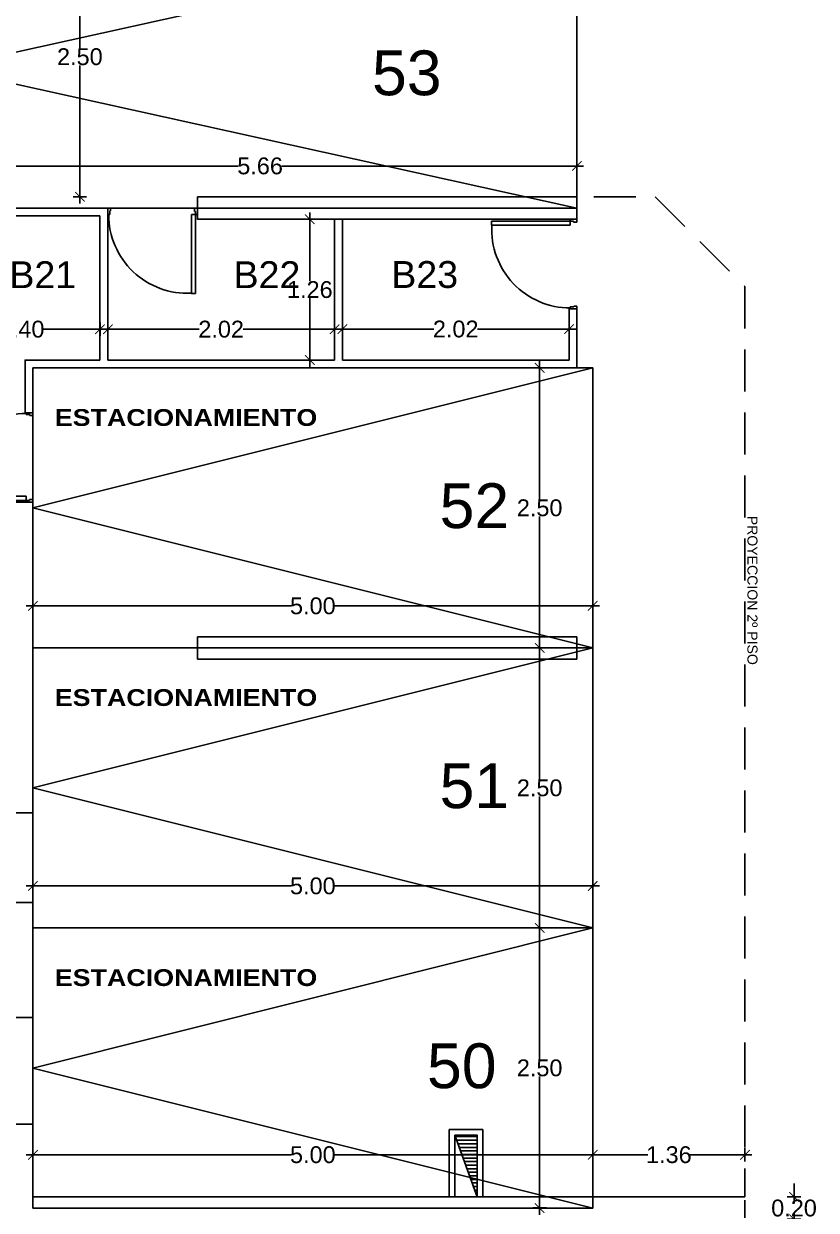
# Model space of a CAD drawing. Header units: millimetres. Extents: x 1217 to 2428, y 234 to 779.
# Drawn here: x 2364.75 to 2371.83, y 360.15 to 370.74 of the extents above; entities that cross this region are included whole.
import ezdxf

# ---------------------------------------------------------------- set-up
doc = ezdxf.new("R2010")
doc.units = ezdxf.units.MM
doc.linetypes.add('HIDDEN2', pattern=[0.1875, 0.125, -0.0625])
doc.layers.get('0').update_dxf_attribs({"lineweight": 5})
for name, color, linetype in [('0.1', 251, 'Continuous'), ('0.3', 6, 'Continuous'), ('A-DOORSYM', 1, 'Continuous'), ('COTAS INTERIORES', 3, 'Continuous'), ('hoja puerta', 2, 'Continuous'), ('Muebles', 8, 'Continuous'), ('MURO', 5, 'Continuous'), ('muros', 7, 'Continuous'), ('Pavimento', 8, 'Continuous'), ('SHAFT', 3, 'Continuous'), ('Texto', 1, 'Continuous'), ('Textos', 2, 'Continuous')]:
    doc.layers.add(name, color=color, linetype=linetype)
doc.styles.add('DIM000', font='')
doc.styles.add('INTERARQ', font='arial.ttf')
doc.styles.get("Standard").update_dxf_attribs({"font": 'arial.ttf'})
doc.styles.get('DIM000').set_extended_font_data('Arial Black')
doc.dimstyles.new('ESCALA_1-50', dxfattribs={"dimtxt": 0.15, "dimasz": 0.06, "dimexe": 0.18, "dimexo": 0.0625, "dimgap": 0, "dimtad": 0, "dimtih": 1, "dimtoh": 1, "dimzin": 0, "dimdsep": 46, "dimtxsty": 'INTERARQ', "dimblk": 'DIMTICK', "dimcen": 0, "dimse1": 1, "dimse2": 1, "dimclrd": 256, "dimclre": 1, "dimclrt": 2, "dimadec": 0, "dimazin": 0, "dimtfac": 4.5, "dimtofl": 0, "dimtmove": 2, "dimatfit": 3, "dimldrblk": 'DIMTICK', "dimfxl": 1, "dimtolj": 1, "dimtzin": 0, "dimarcsym": 0})

# ---------------------------------------------------------------- blocks, each defined once
blk = doc.blocks.new('Simple-A ras - 095 x 202mm_1-19-10_54')
at = {"layer": 'A-DOORSYM'}
blk.add_arc((0.368, 0.035), 0.834, 87.0334, 180, dxfattribs=at)
at = {"layer": 'hoja puerta'}
for p, q in [((0.411, 0.035), (0.411, 0.87)), ((0.456, 0.87), (0.411, 0.87)), ((0.456, 0.035), (0.456, 0.87)), ((-0.455, 0.035), (-0.475, 0.035)), ((-0.455, -0.004), (-0.455, 0.035)), ((0.456, 0.035), (0.411, 0.035)), ((0.455, 0.001), (0.445, 0.001)), ((0.445, 0.001), (0.445, -0.035)), ((0.455, 0.035), (0.455, 0.001)), ((0.475, 0.035), (0.455, 0.035)), ((-0.475, -0.035), (-0.445, -0.035)), ((-0.445, -0.004), (-0.455, -0.004)), ((-0.445, -0.035), (-0.445, -0.004)), ((0.445, -0.035), (0.475, -0.035))]:
    blk.add_line(p, q, dxfattribs=at)
blk = doc.blocks.new('DIMTICK')
at = {"color": 1}
for p, q in [((-1, 0), (1, 0)), ((0, 1), (0, -1))]:
    blk.add_line(p, q, dxfattribs=at)
at = {"color": 3, "const_width": 0.141}
blk.add_lwpolyline([(0.71, 0.71), (-0.71, -0.71)], dxfattribs=at)
blk = doc.blocks.new('*D34')
at = {"layer": 'COTAS INTERIORES', "lineweight": -2, "ltscale": 3, "transparency": 16777216}
for p, q in [((2364.094, 369.468), (2366.669, 369.468)), ((2369.634, 369.468), (2367.058, 369.468))]:
    blk.add_line(p, q, dxfattribs=at)
at = {"layer": 'Defpoints', "color": 0, "ltscale": 3, "transparency": 16777216}
for p in [(2369.694, 369.468), (2364.034, 369.093, 0), (2369.694, 369.093, 0)]:
    blk.add_point(p, dxfattribs=at)
at = {"layer": 'COTAS INTERIORES', "lineweight": -2, "ltscale": 3, "transparency": 16777216, "xscale": 0.06, "yscale": 0.06, "zscale": 0.06, "rotation": 180}
blk.add_blockref('DIMTICK', (2364.034, 369.468), dxfattribs=at)
at = {"layer": 'COTAS INTERIORES', "lineweight": -2, "ltscale": 3, "transparency": 16777216, "xscale": 0.06, "yscale": 0.06, "zscale": 0.06}
blk.add_blockref('DIMTICK', (2369.694, 369.468), dxfattribs=at)
at = {"layer": 'COTAS INTERIORES', "color": 2, "ltscale": 3, "transparency": 16777216, "insert": (2366.864, 369.468), "char_height": 0.15, "attachment_point": 5, "style": 'INTERARQ'}
blk.add_mtext('\\A1;5.66', dxfattribs=at)
blk = doc.blocks.new('*D35')
at = {"layer": 'COTAS INTERIORES', "lineweight": -2, "ltscale": 3, "transparency": 16777216}
for p, q in [((2364.895, 365.541), (2367.14, 365.541)), ((2369.775, 365.541), (2367.529, 365.541))]:
    blk.add_line(p, q, dxfattribs=at)
at = {"layer": 'Defpoints', "color": 0, "ltscale": 3, "transparency": 16777216}
for p in [(2369.835, 365.541), (2364.835, 365.166, 0), (2369.835, 365.166, 0)]:
    blk.add_point(p, dxfattribs=at)
at = {"layer": 'COTAS INTERIORES', "lineweight": -2, "ltscale": 3, "transparency": 16777216, "xscale": 0.06, "yscale": 0.06, "zscale": 0.06, "rotation": 180}
blk.add_blockref('DIMTICK', (2364.835, 365.541), dxfattribs=at)
at = {"layer": 'COTAS INTERIORES', "lineweight": -2, "ltscale": 3, "transparency": 16777216, "xscale": 0.06, "yscale": 0.06, "zscale": 0.06}
blk.add_blockref('DIMTICK', (2369.835, 365.541), dxfattribs=at)
at = {"layer": 'COTAS INTERIORES', "color": 2, "ltscale": 3, "transparency": 16777216, "insert": (2367.335, 365.541), "char_height": 0.15, "attachment_point": 5, "style": 'INTERARQ'}
blk.add_mtext('\\A1;5.00', dxfattribs=at)
blk = doc.blocks.new('*D36')
at = {"layer": 'COTAS INTERIORES', "lineweight": -2, "ltscale": 3, "transparency": 16777216}
for p, q in [((2364.895, 363.041), (2367.14, 363.041)), ((2369.775, 363.041), (2367.529, 363.041))]:
    blk.add_line(p, q, dxfattribs=at)
at = {"layer": 'Defpoints', "color": 0, "ltscale": 3, "transparency": 16777216}
for p in [(2369.835, 363.041), (2364.835, 362.666, 0), (2369.835, 362.666, 0)]:
    blk.add_point(p, dxfattribs=at)
at = {"layer": 'COTAS INTERIORES', "lineweight": -2, "ltscale": 3, "transparency": 16777216, "xscale": 0.06, "yscale": 0.06, "zscale": 0.06, "rotation": 180}
blk.add_blockref('DIMTICK', (2364.835, 363.041), dxfattribs=at)
at = {"layer": 'COTAS INTERIORES', "lineweight": -2, "ltscale": 3, "transparency": 16777216, "xscale": 0.06, "yscale": 0.06, "zscale": 0.06}
blk.add_blockref('DIMTICK', (2369.835, 363.041), dxfattribs=at)
at = {"layer": 'COTAS INTERIORES', "color": 2, "ltscale": 3, "transparency": 16777216, "insert": (2367.335, 363.041), "char_height": 0.15, "attachment_point": 5, "style": 'INTERARQ'}
blk.add_mtext('\\A1;5.00', dxfattribs=at)
blk = doc.blocks.new('*D37')
at = {"layer": 'COTAS INTERIORES', "lineweight": -2, "ltscale": 3, "transparency": 16777216}
for p, q in [((2364.895, 360.641), (2367.14, 360.641)), ((2369.775, 360.641), (2367.529, 360.641))]:
    blk.add_line(p, q, dxfattribs=at)
at = {"layer": 'Defpoints', "color": 0, "ltscale": 3, "transparency": 16777216}
for p in [(2369.835, 360.641), (2364.835, 360.266, 0), (2369.835, 360.266, 0)]:
    blk.add_point(p, dxfattribs=at)
at = {"layer": 'COTAS INTERIORES', "lineweight": -2, "ltscale": 3, "transparency": 16777216, "xscale": 0.06, "yscale": 0.06, "zscale": 0.06, "rotation": 180}
blk.add_blockref('DIMTICK', (2364.835, 360.641), dxfattribs=at)
at = {"layer": 'COTAS INTERIORES', "lineweight": -2, "ltscale": 3, "transparency": 16777216, "xscale": 0.06, "yscale": 0.06, "zscale": 0.06}
blk.add_blockref('DIMTICK', (2369.835, 360.641), dxfattribs=at)
at = {"layer": 'COTAS INTERIORES', "color": 2, "ltscale": 3, "transparency": 16777216, "insert": (2367.335, 360.641), "char_height": 0.15, "attachment_point": 5, "style": 'INTERARQ'}
blk.add_mtext('\\A1;5.00', dxfattribs=at)
blk = doc.blocks.new('*D38')
at = {"layer": 'COTAS INTERIORES', "lineweight": -2, "ltscale": 3, "transparency": 16777216}
for p, q in [((2365.254, 371.633), (2365.254, 370.519)), ((2365.254, 369.253), (2365.254, 370.366))]:
    blk.add_line(p, q, dxfattribs=at)
at = {"layer": 'Defpoints', "color": 0, "ltscale": 3, "transparency": 16777216}
for p in [(2365.254, 371.693, 0), (2365.254, 369.193, 0), (2365.254, 369.193)]:
    blk.add_point(p, dxfattribs=at)
at = {"layer": 'COTAS INTERIORES', "lineweight": -2, "ltscale": 3, "transparency": 16777216, "xscale": 0.06, "yscale": 0.06, "zscale": 0.06}
for p, rotation in [((2365.254, 371.693), 90), ((2365.254, 369.193), 270)]:
    blk.add_blockref('DIMTICK', p, dxfattribs=dict(at, rotation=rotation))
at = {"layer": 'COTAS INTERIORES', "color": 2, "ltscale": 3, "transparency": 16777216, "insert": (2365.254, 370.443), "char_height": 0.15, "attachment_point": 5, "style": 'INTERARQ'}
blk.add_mtext('\\A1;2.50', dxfattribs=at)
blk = doc.blocks.new('*D64')
at = {"layer": 'COTAS INTERIORES', "lineweight": -2, "ltscale": 3, "transparency": 16777216}
for p, q in [((2369.361, 367.606), (2369.361, 366.492)), ((2369.361, 365.226), (2369.361, 366.339))]:
    blk.add_line(p, q, dxfattribs=at)
at = {"layer": 'Defpoints', "color": 0, "ltscale": 3, "transparency": 16777216}
for p in [(2369.361, 367.666), (2369.835, 367.666, 0), (2369.835, 365.166, 0)]:
    blk.add_point(p, dxfattribs=at)
at = {"layer": 'COTAS INTERIORES', "lineweight": -2, "ltscale": 3, "transparency": 16777216, "xscale": 0.06, "yscale": 0.06, "zscale": 0.06}
for p, rotation in [((2369.361, 367.666), 90), ((2369.361, 365.166), 270)]:
    blk.add_blockref('DIMTICK', p, dxfattribs=dict(at, rotation=rotation))
at = {"layer": 'COTAS INTERIORES', "color": 2, "ltscale": 3, "transparency": 16777216, "insert": (2369.361, 366.416), "char_height": 0.15, "attachment_point": 5, "style": 'INTERARQ'}
blk.add_mtext('\\A1;2.50', dxfattribs=at)
blk = doc.blocks.new('*D65')
at = {"layer": 'COTAS INTERIORES', "lineweight": -2, "ltscale": 3, "transparency": 16777216}
for p, q in [((2369.361, 365.106), (2369.361, 363.992)), ((2369.361, 362.726), (2369.361, 363.839))]:
    blk.add_line(p, q, dxfattribs=at)
at = {"layer": 'Defpoints', "color": 0, "ltscale": 3, "transparency": 16777216}
for p in [(2369.835, 365.166, 0), (2369.361, 362.666), (2369.835, 362.666)]:
    blk.add_point(p, dxfattribs=at)
at = {"layer": 'COTAS INTERIORES', "lineweight": -2, "ltscale": 3, "transparency": 16777216, "xscale": 0.06, "yscale": 0.06, "zscale": 0.06}
for p, rotation in [((2369.361, 365.166), 90), ((2369.361, 362.666), 270)]:
    blk.add_blockref('DIMTICK', p, dxfattribs=dict(at, rotation=rotation))
at = {"layer": 'COTAS INTERIORES', "color": 2, "ltscale": 3, "transparency": 16777216, "insert": (2369.361, 363.916), "char_height": 0.15, "attachment_point": 5, "style": 'INTERARQ'}
blk.add_mtext('\\A1;2.50', dxfattribs=at)
blk = doc.blocks.new('*D66')
at = {"layer": 'COTAS INTERIORES', "lineweight": -2, "ltscale": 3, "transparency": 16777216}
for p, q in [((2369.361, 362.606), (2369.361, 361.492)), ((2369.361, 360.226), (2369.361, 361.339))]:
    blk.add_line(p, q, dxfattribs=at)
at = {"layer": 'Defpoints', "color": 0, "ltscale": 3, "transparency": 16777216}
for p in [(2369.835, 362.666), (2369.361, 360.166), (2369.835, 360.166)]:
    blk.add_point(p, dxfattribs=at)
at = {"layer": 'COTAS INTERIORES', "lineweight": -2, "ltscale": 3, "transparency": 16777216, "xscale": 0.06, "yscale": 0.06, "zscale": 0.06}
for p, rotation in [((2369.361, 362.666), 90), ((2369.361, 360.166), 270)]:
    blk.add_blockref('DIMTICK', p, dxfattribs=dict(at, rotation=rotation))
at = {"layer": 'COTAS INTERIORES', "color": 2, "ltscale": 3, "transparency": 16777216, "insert": (2369.361, 361.416), "char_height": 0.15, "attachment_point": 5, "style": 'INTERARQ'}
blk.add_mtext('\\A1;2.50', dxfattribs=at)
blk = doc.blocks.new('*D132')
at = {"layer": 'COTAS INTERIORES', "lineweight": -2, "ltscale": 3, "transparency": 16777216}
for p, q in [((2371.633, 360.325), (2371.633, 360.385)), ((2371.633, 360.006), (2371.633, 359.946))]:
    blk.add_line(p, q, dxfattribs=at)
at = {"layer": 'Defpoints', "color": 0, "ltscale": 3, "transparency": 16777216}
for p in [(2371.195, 360.265, 0), (2370.995, 360.066, 0), (2371.633, 360.066)]:
    blk.add_point(p, dxfattribs=at)
at = {"layer": 'COTAS INTERIORES', "lineweight": -2, "ltscale": 3, "transparency": 16777216, "xscale": 0.06, "yscale": 0.06, "zscale": 0.06}
for p, rotation in [((2371.633, 360.265), 270), ((2371.633, 360.066), 90)]:
    blk.add_blockref('DIMTICK', p, dxfattribs=dict(at, rotation=rotation))
at = {"layer": 'COTAS INTERIORES', "color": 2, "ltscale": 3, "transparency": 16777216, "insert": (2371.633, 360.165), "char_height": 0.15, "attachment_point": 5, "style": 'INTERARQ'}
blk.add_mtext('\\A1;0.20', dxfattribs=at)
blk = doc.blocks.new('*D47')
at = {"layer": 'COTAS INTERIORES', "lineweight": -2, "ltscale": 3, "transparency": 16777216}
for p, q in [((2369.895, 360.641), (2370.327, 360.641)), ((2371.135, 360.641), (2370.702, 360.641))]:
    blk.add_line(p, q, dxfattribs=at)
at = {"layer": 'Defpoints', "color": 0, "ltscale": 3, "transparency": 16777216}
for p in [(2371.195, 360.641), (2369.835, 360.266, 0), (2371.195, 360.265)]:
    blk.add_point(p, dxfattribs=at)
at = {"layer": 'COTAS INTERIORES', "lineweight": -2, "ltscale": 3, "transparency": 16777216, "xscale": 0.06, "yscale": 0.06, "zscale": 0.06, "rotation": 180}
blk.add_blockref('DIMTICK', (2369.835, 360.641), dxfattribs=at)
at = {"layer": 'COTAS INTERIORES', "lineweight": -2, "ltscale": 3, "transparency": 16777216, "xscale": 0.06, "yscale": 0.06, "zscale": 0.06}
blk.add_blockref('DIMTICK', (2371.195, 360.641), dxfattribs=at)
at = {"layer": 'COTAS INTERIORES', "color": 2, "ltscale": 3, "transparency": 16777216, "insert": (2370.515, 360.641), "char_height": 0.15, "attachment_point": 5, "style": 'INTERARQ'}
blk.add_mtext('\\A1;1.36', dxfattribs=at)
blk = doc.blocks.new('*D139')
at = {"layer": 'COTAS INTERIORES', "lineweight": -2, "ltscale": 3, "transparency": 16777216}
for p, q in [((2364.094, 368.011), (2364.546, 368.011)), ((2365.374, 368.011), (2364.921, 368.011))]:
    blk.add_line(p, q, dxfattribs=at)
at = {"layer": 'Defpoints', "color": 0, "ltscale": 3, "transparency": 16777216}
for p in [(2364.034, 368.107, 0), (2365.434, 368.107, 0), (2365.434, 368.011)]:
    blk.add_point(p, dxfattribs=at)
at = {"layer": 'COTAS INTERIORES', "lineweight": -2, "ltscale": 3, "transparency": 16777216, "xscale": 0.06, "yscale": 0.06, "zscale": 0.06, "rotation": 180}
blk.add_blockref('DIMTICK', (2364.034, 368.011), dxfattribs=at)
at = {"layer": 'COTAS INTERIORES', "lineweight": -2, "ltscale": 3, "transparency": 16777216, "xscale": 0.06, "yscale": 0.06, "zscale": 0.06}
blk.add_blockref('DIMTICK', (2365.434, 368.011), dxfattribs=at)
at = {"layer": 'COTAS INTERIORES', "color": 2, "ltscale": 3, "transparency": 16777216, "insert": (2364.734, 368.011), "char_height": 0.15, "attachment_point": 5, "style": 'INTERARQ'}
blk.add_mtext('\\A1;1.40', dxfattribs=at)
blk = doc.blocks.new('*D141')
at = {"layer": 'COTAS INTERIORES', "lineweight": -2, "ltscale": 3, "transparency": 16777216}
for p, q in [((2365.564, 368.011), (2366.321, 368.011)), ((2367.469, 368.011), (2366.712, 368.011))]:
    blk.add_line(p, q, dxfattribs=at)
at = {"layer": 'Defpoints', "color": 0, "ltscale": 3, "transparency": 16777216}
for p in [(2365.504, 368.011), (2367.529, 368.011, 0), (2367.529, 368.011)]:
    blk.add_point(p, dxfattribs=at)
at = {"layer": 'COTAS INTERIORES', "lineweight": -2, "ltscale": 3, "transparency": 16777216, "xscale": 0.06, "yscale": 0.06, "zscale": 0.06, "rotation": 180}
blk.add_blockref('DIMTICK', (2365.504, 368.011), dxfattribs=at)
at = {"layer": 'COTAS INTERIORES', "lineweight": -2, "ltscale": 3, "transparency": 16777216, "xscale": 0.06, "yscale": 0.06, "zscale": 0.06}
blk.add_blockref('DIMTICK', (2367.529, 368.011), dxfattribs=at)
at = {"layer": 'COTAS INTERIORES', "color": 2, "ltscale": 3, "transparency": 16777216, "insert": (2366.516, 368.011), "char_height": 0.15, "attachment_point": 5, "style": 'INTERARQ'}
blk.add_mtext('\\A1;2.02', dxfattribs=at)
blk = doc.blocks.new('*D142')
at = {"layer": 'COTAS INTERIORES', "lineweight": -2, "ltscale": 3, "transparency": 16777216}
for p, q in [((2367.308, 368.933), (2367.308, 368.441)), ((2367.308, 367.796), (2367.308, 368.288))]:
    blk.add_line(p, q, dxfattribs=at)
at = {"layer": 'Defpoints', "color": 0, "ltscale": 3, "transparency": 16777216}
for p in [(2367.308, 368.993), (2367.529, 368.993, 0), (2367.529, 367.736, 0)]:
    blk.add_point(p, dxfattribs=at)
at = {"layer": 'COTAS INTERIORES', "lineweight": -2, "ltscale": 3, "transparency": 16777216, "xscale": 0.06, "yscale": 0.06, "zscale": 0.06}
for p, rotation in [((2367.308, 368.993), 90), ((2367.308, 367.736), 270)]:
    blk.add_blockref('DIMTICK', p, dxfattribs=dict(at, rotation=rotation))
at = {"layer": 'COTAS INTERIORES', "color": 2, "ltscale": 3, "transparency": 16777216, "insert": (2367.308, 368.364), "char_height": 0.15, "attachment_point": 5, "style": 'INTERARQ'}
blk.add_mtext('\\A1;1.26', dxfattribs=at)
blk = doc.blocks.new('*D143')
at = {"layer": 'COTAS INTERIORES', "lineweight": -2, "ltscale": 3, "transparency": 16777216}
for p, q in [((2367.659, 368.012), (2368.416, 368.012)), ((2369.564, 368.012), (2368.807, 368.012))]:
    blk.add_line(p, q, dxfattribs=at)
at = {"layer": 'Defpoints', "color": 0, "ltscale": 3, "transparency": 16777216}
for p in [(2369.624, 368.012), (2367.599, 367.927, 0), (2369.624, 367.904, 0)]:
    blk.add_point(p, dxfattribs=at)
at = {"layer": 'COTAS INTERIORES', "lineweight": -2, "ltscale": 3, "transparency": 16777216, "xscale": 0.06, "yscale": 0.06, "zscale": 0.06, "rotation": 180}
blk.add_blockref('DIMTICK', (2367.599, 368.012), dxfattribs=at)
at = {"layer": 'COTAS INTERIORES', "lineweight": -2, "ltscale": 3, "transparency": 16777216, "xscale": 0.06, "yscale": 0.06, "zscale": 0.06}
blk.add_blockref('DIMTICK', (2369.624, 368.012), dxfattribs=at)
at = {"layer": 'COTAS INTERIORES', "color": 2, "ltscale": 3, "transparency": 16777216, "insert": (2368.611, 368.012), "char_height": 0.15, "attachment_point": 5, "style": 'INTERARQ'}
blk.add_mtext('\\A1;2.02', dxfattribs=at)

msp = doc.modelspace()

# ---------------------------------------------------------------- hatches: boundary and pattern name
at = {"layer": 'SHAFT', "linetype": 'ByBlock'}
h = msp.add_hatch(dxfattribs=at)
h.set_pattern_fill('ANSI31', color=256, scale=0.01, angle=-405, style=0)
h.set_pattern_definition([(180, (7755708.66231, -381186.659112), (-6e-17, -0.03175000233469), [])])
h.paths.add_polyline_path([(2368.60379, 360.81559), (2368.80371, 360.26577), (2368.80371, 360.61481), (2368.80371, 360.81542)])

# ---------------------------------------------------------------- linework, layer by layer
at = {"layer": '0.1', "color": 1, "linetype": 'HIDDEN2', "ltscale": 3}
for p, q in [((2369.28365, 369.19284, 0), (2370.3936, 369.19283, 0)), ((2370.3936, 369.19283, 0), (2371.19359, 368.39284, 0)), ((2371.19359, 368.39284, 0), (2371.19228, 360.26474, 0))]:
    msp.add_line(p, q, dxfattribs=at)
at = {"layer": '0.3'}
for p, q in [((2365.50387, 369.09284, 0), (2365.50387, 367.7357, 0)), ((2365.43387, 369.02284, 0), (2365.43387, 367.7357, 0)), ((2367.52874, 368.99283, 0), (2367.52874, 367.7357, 0)), ((2367.59874, 368.99283, 0), (2367.59874, 367.7357, 0)), ((2369.62362, 368.19298, 0), (2369.62362, 367.7357, 0)), ((2369.69362, 368.19298, 0), (2369.69362, 367.6657, 0)), ((2367.52874, 367.7357, 0), (2365.50387, 367.7357, 0)), ((2369.62362, 367.7357, 0), (2367.59874, 367.7357, 0)), ((2368.55379, 360.26574, 0), (2368.55379, 360.86559, 0)), ((2368.60379, 360.26577, 0), (2368.60379, 360.81559, 0)), ((2368.80371, 360.81542, 0), (2368.80371, 360.26577, 0)), ((2368.85371, 360.86542, 0), (2368.85371, 360.26577, 0))]:
    msp.add_line(p, q, dxfattribs=at)
at = {"layer": '0.3', "elevation": 0}
for points in [[(2365.50387, 369.09284), (2364.03364, 369.09284)], [(2365.43387, 369.02284), (2364.35335, 369.02284)], [(2369.69362, 368.19298), (2369.62362, 368.19298)], [(2364.76461, 367.26601), (2364.76462, 367.7357), (2365.43387, 367.7357)], [(2364.83461, 367.26601), (2364.83462, 367.6657), (2369.69362, 367.6657)], [(2364.8346, 367.26601), (2364.76461, 367.26601)], [(2368.85371, 360.86542), (2368.55379, 360.86559)], [(2368.60379, 360.81559), (2368.80371, 360.81559)]]:
    msp.add_lwpolyline(points, dxfattribs=at)
at = {"layer": '0.3', "ltscale": 3, "elevation": 0}
msp.add_lwpolyline([(2368.60379, 360.81559), (2368.80371, 360.81559), (2368.80371, 360.26576), (2368.60379, 360.26576)], close=True, dxfattribs=at)
at = {"layer": 'MURO', "color": 1, "ltscale": 3, "elevation": 0}
for points in [[(2369.69362, 371.59283), (2369.69362, 369.09283), (2364.03365, 369.09284), (2364.03365, 371.59284), (2369.69362, 371.59283)], [(2364.83462, 367.6657), (2364.83462, 365.1657), (2369.83462, 365.1657), (2369.83462, 367.6657), (2364.83462, 367.6657)], [(2364.83462, 365.1657), (2364.83462, 362.6657), (2369.83462, 362.6657), (2369.83462, 365.1657), (2364.83462, 365.1657)], [(2364.83462, 362.6657), (2364.83462, 360.1657), (2369.83462, 360.1657), (2369.83462, 362.6657), (2364.83462, 362.6657)]]:
    msp.add_lwpolyline(points, dxfattribs=at)
at = {"layer": 'muros'}
for p, q in [((2364.03364, 366.46616, 0), (2364.8346, 366.46616, 0)), ((2364.83462, 366.46616, 0), (2364.83462, 363.69286, 0)), ((2364.83462, 362.89301, 0), (2364.83462, 361.86573, 0)), ((2371.19462, 360.26474, 0), (2364.83462, 360.26576, 0))]:
    msp.add_line(p, q, dxfattribs=at)
at = {"layer": 'muros', "elevation": 0}
for points in [[(2366.30372, 369.19284), (2366.30372, 368.99284), (2369.69362, 368.99283), (2369.69362, 369.19283), (2369.28365, 369.19284)], [(2369.28365, 369.19284), (2366.30372, 369.19283)], [(2369.69372, 365.26563), (2366.30372, 365.2657)], [(2366.30372, 365.2657), (2366.30372, 365.06572)], [(2369.69372, 365.26568), (2369.69369, 365.06572)], [(2369.69369, 365.06572), (2366.30372, 365.06572)], [(2364.83462, 361.86573), (2364.63462, 361.86573)], [(2364.63462, 360.91573), (2364.83462, 360.91573), (2364.83462, 360.26572)], [(2370.99457, 360.03572), (2370.99457, 355.46488), (2371.19351, 355.46488), (2371.19351, 360.23474)]]:
    msp.add_lwpolyline(points, dxfattribs=at)
at = {"layer": 'muros', "ltscale": 3, "elevation": 0}
for points in [[(2364.63462, 363.69286), (2364.83462, 363.69286)], [(2364.63462, 362.89301), (2364.83462, 362.89301)]]:
    msp.add_lwpolyline(points, dxfattribs=at)
at = {"layer": 'Pavimento', "color": 251, "ltscale": 3, "elevation": 0}
for points in [[(2369.69362, 371.59283), (2364.03365, 370.34284), (2369.69362, 369.09283)], [(2369.83462, 367.6657), (2364.83462, 366.4157), (2369.83462, 365.1657)], [(2369.83462, 365.1657), (2364.83462, 363.9157), (2369.83462, 362.6657)], [(2369.83462, 362.6657), (2364.83462, 361.4157), (2369.83462, 360.1657)]]:
    msp.add_lwpolyline(points, dxfattribs=at)
at = {"layer": 'SHAFT', "linetype": 'ByBlock', "elevation": 0}
msp.add_lwpolyline([(2368.80371, 360.26577), (2368.60379, 360.81559)], dxfattribs=at)

# ---------------------------------------------------------------- block references
at = {"layer": 'Muebles', "yscale": 0.8419512961841886, "zscale": 0.8419512961841886}
for p, xscale, rotation in [((2365.9038, 369.06337, 0), -0.8419512961841886, 180.0000123374566), ((2369.66415, 368.5929, 0), 0.8419512961841886, 89.99998766254342), ((2364.80514, 366.86609, 0), -0.8419512961841886, 90.00001233745658)]:
    msp.add_blockref('Simple-A ras - 095 x 202mm_1-19-10_54', p, dxfattribs=dict(at, xscale=xscale, rotation=rotation))

# ---------------------------------------------------------------- texts
at = {"ltscale": 3, "insert": (2371.30673, 366.34584, 0), "char_height": 0.09, "attachment_point": 1, "rotation": 270}
msp.add_mtext_dynamic_manual_height_columns('PROYECCION 2º PISO', width=1.4853771, gutter_width=12.5, heights=[0], dxfattribs=at)
at = {"layer": 'Texto', "width": 1.5818117, "attachment_point": 5}
for s, insert, char_height in [('53', (2368.17418, 370.2969, 0), 0.4), ('B21', (2364.9227, 368.49769, 0), 0.24), ('B22', (2366.92532, 368.49769, 0), 0.24), ('B23', (2368.33394, 368.49769, 0), 0.24), ('52', (2368.77808, 366.43264, 0), 0.4), ('51', (2368.77808, 363.93264, 0), 0.4), ('50', (2368.66535, 361.43264, 0), 0.4)]:
    msp.add_mtext(s, dxfattribs=dict(at, insert=insert, char_height=char_height))
at = {"layer": 'Textos', "color": 7, "style": 'DIM000'}
for p in [(2365.02956, 367.14781, 0), (2365.02956, 364.64781, 0), (2365.02956, 362.14781, 0)]:
    msp.add_text('ESTACIONAMIENTO', height=0.15, dxfattribs=at).set_placement(p)

# ---------------------------------------------------------------- dimensions: what is measured, and where the dimension line sits
at = {"layer": 'COTAS INTERIORES', "ltscale": 3}
for base, p1, p2, picture, middle in [((2365.2537, 369.19284), (2365.2537, 371.69284, 0), (2365.2537, 369.19284, 0), '*D38', (2365.2537, 370.44284)), ((2367.30827, 368.99283), (2367.52874, 367.7357, 0), (2367.52874, 368.99283, 0), '*D142', (2367.30827, 368.36426)), ((2369.36068, 367.6657), (2369.83462, 365.1657, 0), (2369.83462, 367.6657, 0), '*D64', (2369.36068, 366.4157)), ((2369.36068, 362.6657), (2369.83462, 365.1657, 0), (2369.83462, 362.6657), '*D65', (2369.36068, 363.9157)), ((2369.36068, 360.1657, 0), (2369.83462, 362.6657, 0), (2369.83462, 360.1657, 0), '*D66', (2369.36068, 361.4157, 0)), ((2371.63307, 360.06572), (2371.1948, 360.26474, 0), (2370.99462, 360.06572, 0), '*D132', (2371.63307, 360.16523))]:
    dim = msp.add_linear_dim(base=base, p1=p1, p2=p2, angle=90, dimstyle='ESCALA_1-50', dxfattribs=at)
    dim.commit()
    dim.dimension.update_dxf_attribs({"geometry": picture, "text_midpoint": middle})
for base, p1, p2, picture, middle in [((2369.69361, 369.46826, 0), (2364.03365, 369.09284, 0), (2369.69361, 369.09283, 0), '*D34', (2366.86363, 369.46826, 0)), ((2365.43387, 368.01126), (2364.03364, 368.10737, 0), (2365.43387, 368.10737, 0), '*D139', (2364.73376, 368.01126)), ((2367.52874, 368.01126), (2365.50387, 368.01126), (2367.52874, 368.01126, 0), '*D141', (2366.51631, 368.01126)), ((2369.62362, 368.01211), (2367.59874, 367.92692, 0), (2369.62362, 367.90432, 0), '*D143', (2368.61118, 368.01211)), ((2369.83461, 365.54113, 0), (2364.83462, 365.1657, 0), (2369.83461, 365.1657, 0), '*D35', (2367.33461, 365.54113, 0)), ((2369.83461, 363.04113, 0), (2364.83462, 362.6657, 0), (2369.83461, 362.6657, 0), '*D36', (2367.33461, 363.04113, 0)), ((2369.83461, 360.64119, 0), (2364.83462, 360.26576, 0), (2369.83461, 360.26576, 0), '*D37', (2367.33462, 360.64119, 0)), ((2371.1948, 360.64119), (2369.83461, 360.26576, 0), (2371.1948, 360.26474), '*D47', (2370.5147, 360.64119))]:
    dim = msp.add_linear_dim(base=base, p1=p1, p2=p2, dimstyle='ESCALA_1-50', dxfattribs=at)
    dim.commit()
    dim.dimension.update_dxf_attribs({"geometry": picture, "text_midpoint": middle})

doc.saveas('drawing.dxf')
